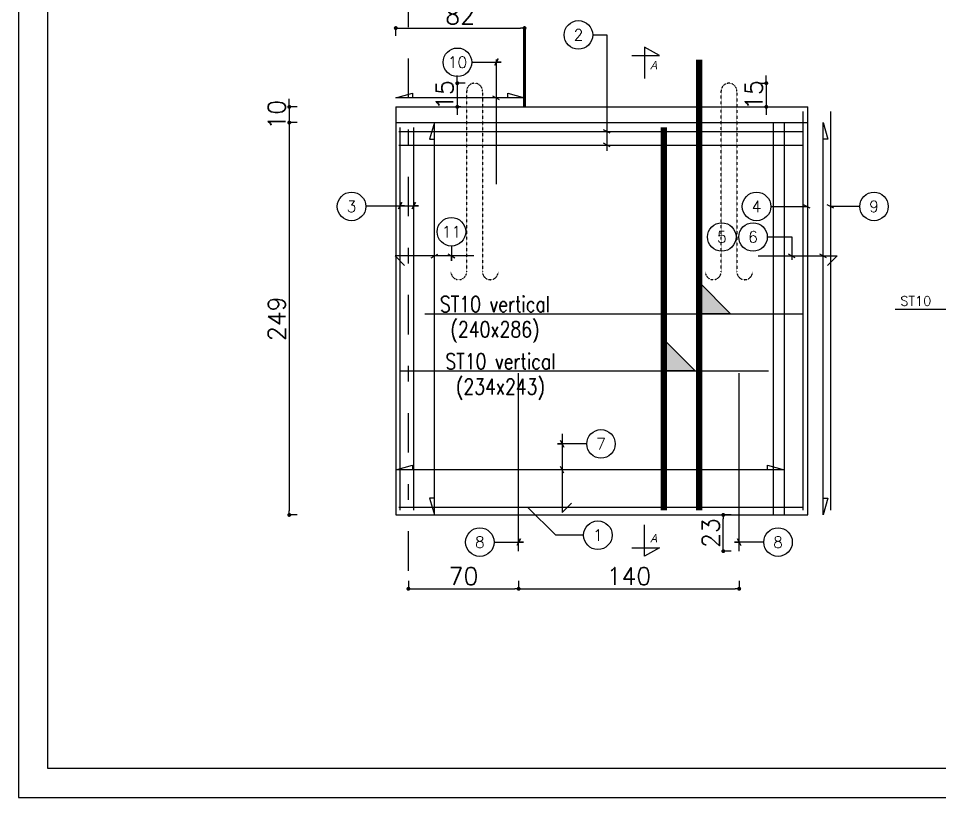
# Model space of a CAD drawing. Header units: millimetres. Extents: x -21776 to 63757, y -7870 to 8483.
# Drawn here: x -7076 to -6491, y -5309 to -4815 of the extents above; entities that cross this region are included whole.
import ezdxf
from ezdxf.enums import TextEntityAlignment as Align

# ---------------------------------------------------------------- set-up
doc = ezdxf.new("R2010")
doc.units = ezdxf.units.MM
doc.header["$PDMODE"] = 34
for name, pattern in [('CACHE', [9.525, 6.35, -3.175]), ('GrFeatureAxis', [0.85, 0.25, -0.2, 0.1, -0.2, 0.1]), ('HIDDEN2', [0.1875, 0.125, -0.0625])]:
    doc.linetypes.add(name, pattern=pattern)
for name, color, linetype in [('1', 7, 'Continuous'), ('COTATION', 1, 'Continuous'), ('GO-CARTOUCHE', 7, 'Continuous'), ('GO-COTATION', 1, 'Continuous'), ('GO-TEXTE', 9, 'Continuous'), ('GO-TEXTE-ACIER', 3, 'Continuous'), ('Grid', 7, 'Continuous'), ('K_FOT_M_Building_V.40', 7, 'Continuous'), ('préfa v', 2, 'Continuous'), ('STR_barbacan', 160, 'Continuous'), ('STR_TS', 22, 'Continuous'), ('STR_TS_TXT', 7, 'Continuous'), ('STR_TXT', 102, 'Continuous'), ('STR_VOI-POT', 6, 'Continuous')]:
    doc.layers.add(name, color=color, linetype=linetype)
doc.styles.add('FIN', font='romans.shx')
doc.styles.add('Lucida', font='')
doc.styles.get("Standard").update_dxf_attribs({"font": 'romans.shx'})
doc.styles.add('TEXTE', font='romans.shx')
doc.styles.add('TEXTE TS', font='romans.shx', dxfattribs={"width": 0.7, "oblique": 15})
doc.styles.get('Lucida').set_extended_font_data('Lucida Sans', italic=True)
doc.dimstyles.new('COUPE-20', dxfattribs={"dimscale": 0.5, "dimtxt": 22, "dimasz": 5, "dimexe": 0.05, "dimexo": 0, "dimgap": 5, "dimtad": 1, "dimdsep": 46, "dimtxsty": 'Standard', "dimblk1": 'DOT', "dimblk2": 'DOT', "dimsah": 1, "dimcen": 0, "dimdle": 150, "dimclrd": 1, "dimclre": 1, "dimclrt": 7, "dimadec": 0, "dimazin": 0, "dimtfac": 1, "dimtix": 1, "dimtmove": 2, "dimatfit": 3, "dimldrblk": 'DOT', "dimfxl": 0, "dimtvp": 1, "dimtolj": 1, "dimtzin": 0, "dimarcsym": 0})

# ---------------------------------------------------------------- blocks, each defined once
blk = doc.blocks.new('_DOT')
at = {"color": 0, "linetype": 'ByBlock'}
blk.add_line((-0.5, 0), (-1, 0), dxfattribs=at)
at = {"color": 0, "linetype": 'ByBlock', "const_width": 0.5}
blk.add_lwpolyline([(-0.25, 0, 1), (0.25, 0, 1)], format="xyb", close=True, dxfattribs=at)
blk = doc.blocks.new('*D1194')
at = {"layer": 'DEFPOINTS', "color": 0}
for p in [(-6836.23, -4870.66), (-6903.83, -4880.66), (-6836.23, -4880.66)]:
    blk.add_point(p, dxfattribs=at)
at = {"layer": 'STR_VOI-POT', "color": 1, "lineweight": -2}
for p, q in [((-6898.83, -4870.66), (-6903.85, -4870.66)), ((-6903.83, -4868.16), (-6903.83, -4865.66)), ((-6903.83, -4870.66), (-6903.83, -4880.66)), ((-6898.83, -4880.66), (-6903.85, -4880.66)), ((-6903.83, -4883.16), (-6903.83, -4885.66))]:
    blk.add_line(p, q, dxfattribs=at)
at = {"layer": 'STR_VOI-POT', "color": 1, "lineweight": -2, "xscale": 2.5, "yscale": 2.5, "zscale": 2.5}
for p, rotation in [((-6903.83, -4870.66), 270), ((-6903.83, -4880.66), 90)]:
    blk.add_blockref('_DOT', p, dxfattribs=dict(at, rotation=rotation))
at = {"layer": 'STR_VOI-POT', "color": 7, "insert": (-6911.83, -4875.66), "char_height": 11, "attachment_point": 5, "rotation": 90}
blk.add_mtext('\\A1;10', dxfattribs=at)
blk = doc.blocks.new('*D1195')
at = {"layer": 'DEFPOINTS', "color": 0}
for p in [(-6836.23, -4880.66), (-6903.83, -5129.66), (-6836.23, -5129.66)]:
    blk.add_point(p, dxfattribs=at)
at = {"layer": 'STR_VOI-POT', "color": 1, "lineweight": -2}
for p, q in [((-6898.83, -4880.66), (-6903.85, -4880.66)), ((-6903.83, -4883.16), (-6903.83, -5127.16)), ((-6898.83, -5129.66), (-6903.85, -5129.66))]:
    blk.add_line(p, q, dxfattribs=at)
at = {"layer": 'STR_VOI-POT', "color": 1, "lineweight": -2, "xscale": 2.5, "yscale": 2.5, "zscale": 2.5}
for p, rotation in [((-6903.83, -4880.66), 90), ((-6903.83, -5129.66), 270)]:
    blk.add_blockref('_DOT', p, dxfattribs=dict(at, rotation=rotation))
at = {"layer": 'STR_VOI-POT', "color": 7, "insert": (-6911.83, -5005.16), "char_height": 11, "attachment_point": 5, "rotation": 90}
blk.add_mtext('\\A1;249', dxfattribs=at)
blk = doc.blocks.new('mrega')
at = {"layer": 'STR_TS_TXT', "style": 'TEXTE TS', "width": 0.8}
for tag, p in [('ST10', (14.48, 0)), ('DIM', (14.48, -16)), ('NOTE', (14.48, -32))]:
    blk.add_attdef(tag, text='', height=10, dxfattribs=at).set_placement(p, align=Align.CENTER)
blk = doc.blocks.new('A$C6F247267')
blk.add_hatch(color=256).paths.add_polyline_path([(0, -0.2), (-0.2, 0), (0, 0)])
blk.add_lwpolyline([(-0.2, 0), (0, 0), (0, -0.2), (-0.2, 0)])
blk = doc.blocks.new('*D1197')
at = {"layer": 'DEFPOINTS', "color": 0}
for p in [(-6786.23, -4855.66), (-6797.2, -4870.66), (-6794.93, -4870.66)]:
    blk.add_point(p, dxfattribs=at)
at = {"layer": 'GO-COTATION', "color": 1, "lineweight": -2}
for p, q in [((-6797.2, -4853.16), (-6797.2, -4850.66)), ((-6792.2, -4855.66), (-6797.23, -4855.66)), ((-6797.2, -4855.66), (-6797.2, -4870.66)), ((-6794.93, -4870.66), (-6797.23, -4870.66)), ((-6797.2, -4873.16), (-6797.2, -4875.66))]:
    blk.add_line(p, q, dxfattribs=at)
at = {"layer": 'GO-COTATION', "color": 1, "lineweight": -2, "xscale": 2.5, "yscale": 2.5, "zscale": 2.5}
for p, rotation in [((-6797.2, -4855.66), 270), ((-6797.2, -4870.66), 90)]:
    blk.add_blockref('_DOT', p, dxfattribs=dict(at, rotation=rotation))
at = {"layer": 'GO-COTATION', "color": 7, "insert": (-6805.2, -4863.16), "char_height": 11, "attachment_point": 5, "rotation": 90}
blk.add_mtext('\\A1;15', dxfattribs=at)
blk = doc.blocks.new('*D1199')
at = {"layer": 'COTATION', "color": 1, "lineweight": -2}
for p, q in [((-6828.23, -5171.52), (-6828.23, -5176.55)), ((-6758.23, -5171.52), (-6758.23, -5176.55)), ((-6825.73, -5176.52), (-6760.73, -5176.52))]:
    blk.add_line(p, q, dxfattribs=at)
at = {"layer": 'DEFPOINTS', "color": 0}
for p in [(-6758.23, -5152.66), (-6828.23, -5165.05), (-6758.23, -5176.52)]:
    blk.add_point(p, dxfattribs=at)
at = {"layer": 'COTATION', "color": 1, "lineweight": -2, "xscale": 2.5, "yscale": 2.5, "zscale": 2.5, "rotation": 180}
blk.add_blockref('_DOT', (-6828.23, -5176.52), dxfattribs=at)
at = {"layer": 'COTATION', "color": 1, "lineweight": -2, "xscale": 2.5, "yscale": 2.5, "zscale": 2.5}
blk.add_blockref('_DOT', (-6758.23, -5176.52), dxfattribs=at)
at = {"layer": 'COTATION', "color": 7, "insert": (-6793.23, -5168.52), "char_height": 11, "attachment_point": 5}
blk.add_mtext('\\A1;70', dxfattribs=at)
blk = doc.blocks.new('*D1200')
at = {"layer": 'COTATION', "color": 1, "lineweight": -2}
for p, q in [((-6758.23, -5171.52), (-6758.23, -5176.55)), ((-6618.23, -5171.52), (-6618.23, -5176.55)), ((-6755.73, -5176.52), (-6620.73, -5176.52))]:
    blk.add_line(p, q, dxfattribs=at)
at = {"layer": 'DEFPOINTS', "color": 0}
for p in [(-6758.23, -5152.66), (-6618.23, -5152.66), (-6618.23, -5176.52)]:
    blk.add_point(p, dxfattribs=at)
at = {"layer": 'COTATION', "color": 1, "lineweight": -2, "xscale": 2.5, "yscale": 2.5, "zscale": 2.5, "rotation": 180}
blk.add_blockref('_DOT', (-6758.23, -5176.52), dxfattribs=at)
at = {"layer": 'COTATION', "color": 1, "lineweight": -2, "xscale": 2.5, "yscale": 2.5, "zscale": 2.5}
blk.add_blockref('_DOT', (-6618.23, -5176.52), dxfattribs=at)
at = {"layer": 'COTATION', "color": 7, "insert": (-6688.23, -5168.52), "char_height": 11, "attachment_point": 5}
blk.add_mtext('\\A1;140', dxfattribs=at)
blk = doc.blocks.new('*D1201')
at = {"layer": 'COTATION', "color": 1, "lineweight": -2}
for p, q in [((-6601.03, -4853.16), (-6601.03, -4850.66)), ((-6606.03, -4855.66), (-6601, -4855.66)), ((-6601.03, -4855.66), (-6601.03, -4870.66)), ((-6606.03, -4870.66), (-6601, -4870.66)), ((-6601.03, -4873.16), (-6601.03, -4875.66))]:
    blk.add_line(p, q, dxfattribs=at)
at = {"layer": 'DEFPOINTS', "color": 0}
for p in [(-6624.73, -4855.66), (-6612.87, -4870.66), (-6601.03, -4870.66)]:
    blk.add_point(p, dxfattribs=at)
at = {"layer": 'COTATION', "color": 1, "lineweight": -2, "xscale": 2.5, "yscale": 2.5, "zscale": 2.5}
for p, rotation in [((-6601.03, -4855.66), 270), ((-6601.03, -4870.66), 90)]:
    blk.add_blockref('_DOT', p, dxfattribs=dict(at, rotation=rotation))
at = {"layer": 'COTATION', "color": 7, "insert": (-6609.03, -4863.16), "char_height": 11, "attachment_point": 5, "rotation": 90}
blk.add_mtext('\\A1;15', dxfattribs=at)
blk = doc.blocks.new('*D1202')
at = {"layer": 'DEFPOINTS', "color": 0}
for p in [(-6754.48, -4820.66), (-6754.48, -4820.66), (-6836.23, -4870.66)]:
    blk.add_point(p, dxfattribs=at)
at = {"layer": 'STR_VOI-POT', "color": 1, "lineweight": -2}
for p, q in [((-6836.23, -4825.66), (-6836.23, -4820.64)), ((-6833.73, -4820.66), (-6756.98, -4820.66)), ((-6754.48, -4820.66), (-6754.48, -4820.64))]:
    blk.add_line(p, q, dxfattribs=at)
at = {"layer": 'STR_VOI-POT', "color": 1, "lineweight": -2, "xscale": 2.5, "yscale": 2.5, "zscale": 2.5, "rotation": 180}
blk.add_blockref('_DOT', (-6836.23, -4820.66), dxfattribs=at)
at = {"layer": 'STR_VOI-POT', "color": 1, "lineweight": -2, "xscale": 2.5, "yscale": 2.5, "zscale": 2.5}
blk.add_blockref('_DOT', (-6754.48, -4820.66), dxfattribs=at)
at = {"layer": 'STR_VOI-POT', "color": 7, "insert": (-6795.36, -4812.66), "char_height": 11, "attachment_point": 5}
blk.add_mtext('\\A1;82', dxfattribs=at)
blk = doc.blocks.new('*D2272')
at = {"layer": 'DEFPOINTS', "color": 0}
for p in [(-6628.33, -5129.66), (-6574.73, -5129.66), (-6618.23, -5152.66)]:
    blk.add_point(p, dxfattribs=at)
at = {"layer": 'STR_barbacan', "color": 1, "lineweight": -2}
for p, q in [((-6623.33, -5129.66), (-6628.36, -5129.66)), ((-6628.33, -5150.16), (-6628.33, -5132.16)), ((-6623.33, -5152.66), (-6628.36, -5152.66))]:
    blk.add_line(p, q, dxfattribs=at)
at = {"layer": 'STR_barbacan', "color": 1, "lineweight": -2, "xscale": 2.5, "yscale": 2.5, "zscale": 2.5}
for p, rotation in [((-6628.33, -5129.66), 90), ((-6628.33, -5152.66), 270)]:
    blk.add_blockref('_DOT', p, dxfattribs=dict(at, rotation=rotation))
at = {"layer": 'STR_barbacan', "color": 7, "insert": (-6636.33, -5141.16), "char_height": 11, "attachment_point": 5, "rotation": 90}
blk.add_mtext('\\A1;23', dxfattribs=at)

msp = doc.modelspace()

# ---------------------------------------------------------------- linework, layer by layer
at = {"layer": '1', "color": 252, "linetype": 'HIDDEN2', "ltscale": 0.05}
for points in [[(-6801.22257, -4975.35045, 1), (-6791.22657, -4975.35045), (-6791.22657, -4870.66119), (-6791.22657, -4860.65919, -1), (-6781.23057, -4860.65919), (-6781.23057, -4870.66119), (-6781.23057, -4975.35045, 1), (-6771.23457, -4975.35045)], [(-6639.72257, -4975.35045, 1), (-6629.72657, -4975.35045), (-6629.72657, -4870.66119), (-6629.72657, -4860.65919, -1), (-6619.73057, -4860.65919), (-6619.73057, -4870.66119), (-6619.73057, -4975.35045, 1), (-6609.73457, -4975.35045)]]:
    msp.add_lwpolyline(points, format="xyb", dxfattribs=at)
at = {"layer": 'COTATION'}
for points in [[(-6788.01351, -4842.37667), (-6769.4245, -4842.37667), (-6772.4245, -4842.37667), (-6771.30318, -4840.25535), (-6773.54582, -4844.49799)], [(-6765.04171, -4865.03903), (-6765.04171, -4862.03904), (-6754.48406, -4865.03903), (-6836.22857, -4865.03903), (-6825.67093, -4862.03904), (-6825.67093, -4865.03903)], [(-6770.30318, -4866.16035), (-6774.54582, -4863.91771)], [(-6811.74566, -5119.10455), (-6814.74565, -5119.10455), (-6811.74566, -5129.66219), (-6811.74566, -4880.66119), (-6814.74565, -4891.21884), (-6811.74566, -4891.21884)], [(-6565.00081, -5119.10455), (-6562.00082, -5119.10455), (-6565.00081, -5129.66219), (-6565.00081, -4880.66119), (-6562.00082, -4891.21884), (-6565.00081, -4891.21884)], [(-6700.10398, -4887.45459), (-6704.34662, -4885.21194)], [(-6700.10398, -4896.02074), (-6704.34662, -4893.7781)], [(-6855.26405, -4933.42644), (-6830.59751, -4933.42644), (-6833.59751, -4933.42644), (-6832.47619, -4931.30512), (-6834.71883, -4935.54776)], [(-6840.48463, -4933.42644), (-6821.89562, -4933.42644), (-6824.89562, -4933.42644), (-6823.7743, -4931.30512), (-6826.01694, -4935.54776)], [(-6598.17595, -4933.87731), (-6575.31006, -4933.87731)], [(-6573.18874, -4934.99863), (-6577.43138, -4932.75599)], [(-6558.12324, -4934.99863), (-6562.36588, -4932.75599)], [(-6541.71939, -4933.87731), (-6560.24456, -4933.87731)], [(-6600.38563, -4953.2518), (-6584.89156, -4953.2518), (-6584.89156, -4967.73896)], [(-6813.86698, -4966.41046), (-6809.62434, -4964.16782)], [(-6800.90588, -4959.00175), (-6800.90588, -4968.28914), (-6800.90588, -4965.28914), (-6798.78456, -4966.41046), (-6803.0272, -4964.16782)], [(-6582.77024, -4966.41046), (-6587.01288, -4964.16782)], [(-6562.87949, -4966.41046), (-6567.12213, -4964.16782)], [(-6519.23573, -4999.1197), (-6479.80615, -4999.1197), (-6482.80615, -4999.1197), (-6481.68483, -4996.99838), (-6483.92747, -5001.24102)], [(-6715.02442, -5084.57246), (-6733.61343, -5084.57246), (-6730.61343, -5084.57246), (-6731.73475, -5082.45114), (-6729.49211, -5086.69378)], [(-6600.28622, -5101.10225), (-6600.28622, -5098.10226), (-6589.72857, -5101.10225), (-6836.22857, -5101.10225), (-6825.67093, -5098.10226), (-6825.67093, -5101.10225)], [(-6729.49211, -5103.22357), (-6731.73475, -5098.98093)], [(-6717.00938, -5142.52462), (-6734.72009, -5142.52462), (-6752.58251, -5124.66219)], [(-6773.81759, -5146.92839), (-6755.22857, -5146.92839), (-6758.22857, -5146.92839), (-6757.10725, -5144.80707), (-6759.34989, -5149.04971)], [(-6602.63956, -5146.92839), (-6621.22857, -5146.92839), (-6618.22857, -5146.92839), (-6619.34989, -5144.80707), (-6617.10725, -5149.04971)]]:
    msp.add_lwpolyline(points, dxfattribs=at)
at = {"layer": 'GO-CARTOUCHE', "linetype": 'Continuous'}
for points in [[(-5962.12923, -5309.04286), (-5962.12923, -4521.54286), (-7075.76558, -4521.54286), (-7075.76558, -5309.04286)], [(-5980.68798, -5290.48411), (-5980.68798, -4540.10161), (-7057.20683, -4540.10161), (-7057.20683, -5290.48411)]]:
    msp.add_lwpolyline(points, close=True, dxfattribs=at)
at = {"layer": 'GO-COTATION'}
msp.add_lwpolyline([(-6711.22356, -4825.01186), (-6702.2253, -4825.01186), (-6702.2253, -4898.46892)], dxfattribs=at)
at = {"layer": 'GO-TEXTE', "flags": 128}
for points in [[(-6686.40388, -4838.08142), (-6668.75614, -4838.08142), (-6678.43419, -4832.80136), (-6678.43419, -4852.72284)], [(-6686.40388, -5150.61239), (-6668.75614, -5150.61239), (-6678.43419, -5155.89245), (-6678.43419, -5135.97097)]]:
    msp.add_lwpolyline(points, dxfattribs=at)
at = {"layer": 'GO-TEXTE-ACIER'}
for centre in [(-6720.28032, -4825.01186), (-6797.07028, -4842.37667), (-6864.30959, -4933.87731), (-6607.24344, -4933.87731), (-6532.66263, -4933.87731), (-6800.90588, -4949.94499), (-6629.29308, -4953.2518), (-6609.45312, -4953.2518), (-6705.96765, -5084.57246), (-6707.95261, -5142.52462), (-6782.87435, -5146.92839), (-6593.58279, -5146.92839)]:
    msp.add_circle(centre, 9.05676, dxfattribs=at)
at = {"layer": 'Grid', "color": 4, "linetype": 'GrFeatureAxis', "lineweight": 25, "ltscale": 100}
msp.add_line((-6828.22857, -5165.04629), (-6828.22857, -4676.89951), dxfattribs=at)
at = {"layer": 'K_FOT_M_Building_V.40', "color": 4, "linetype": 'Continuous', "lineweight": 60}
msp.add_line((-6754.48406, -4870.66119), (-6754.48406, -4820.66119), dxfattribs=at)
at = {"layer": 'préfa v'}
for points in [[(-6836.22857, -4870.66119), (-6836.22857, -5129.66219), (-6574.72857, -5129.66219), (-6574.72857, -4870.66119)], [(-6836.22857, -4870.66119), (-6574.72857, -4870.66119)], [(-6836.22857, -4880.66119), (-6574.72857, -4880.66119)], [(-6596.72857, -4880.66119), (-6596.72857, -5129.66219)], [(-6589.72857, -4880.66119), (-6589.72857, -5129.66219)]]:
    msp.add_lwpolyline(points, dxfattribs=at)
at = {"layer": 'STR_TS', "linetype": 'CACHE', "ltscale": 2, "const_width": 4}
msp.add_lwpolyline([(-6643.72728, -5126.66219), (-6643.72728, -4840.66119)], dxfattribs=at)
at = {"layer": 'STR_TS', "const_width": 4}
msp.add_lwpolyline([(-6666.11858, -5126.66219), (-6666.11858, -4883.66119)], dxfattribs=at)
at = {"layer": 'STR_TS', "color": 3}
for points in [[(-6817.72857, -5001.92727), (-6577.72857, -5001.92727)], [(-6833.22857, -5038.23496), (-6599.72857, -5038.23496)]]:
    msp.add_lwpolyline(points, dxfattribs=at)
at = {"layer": 'STR_VOI-POT'}
for points in [[(-6772.4245, -4840.66119), (-6772.4245, -4919.66119)], [(-6577.74456, -4873.66119), (-6577.74456, -5126.66219)], [(-6560.24456, -4873.66119), (-6560.24456, -5126.66219)], [(-6834.22857, -4886.33327), (-6577.72857, -4886.33327)], [(-6833.59751, -4883.66119), (-6833.59751, -5126.66219)], [(-6824.89562, -4883.66119), (-6824.89562, -5126.66219)], [(-6834.3696, -4894.89942), (-6577.8696, -4894.89942)], [(-6786.69077, -4965.28914), (-6836.69077, -4965.28914), (-6830.70888, -4971.27103)], [(-6606.14823, -4965.28914), (-6556.14823, -4965.28914), (-6562.13012, -4971.27103)], [(-6758.22857, -5152.66219), (-6758.22857, -5039.66219)], [(-6618.22857, -5152.66219), (-6618.22857, -5039.66219)], [(-6730.61343, -5078.18192), (-6730.61343, -5128.18192), (-6724.63154, -5122.20003)], [(-6834.22857, -5124.66219), (-6577.72857, -5124.66219)]]:
    msp.add_lwpolyline(points, dxfattribs=at)

# ---------------------------------------------------------------- block references
at = {"layer": 'STR_TS', "xscale": 100, "yscale": 100, "zscale": 100, "rotation": 180}
for p in [(-6643.72728, -5001.92727), (-6666.11858, -5038.23496)]:
    msp.add_blockref('A$C6F247267', p, dxfattribs=at)
at = {"layer": 'STR_TS_TXT'}
for p, values in [((-6787.72231, -5000.9009), {'ST10': 'ST10 vertical', 'DIM': '(240x286)'}), ((-6784.25379, -5037.20859), {'ST10': 'ST10 vertical', 'DIM': '(234x243)'})]:
    msp.add_blockref('mrega', p, dxfattribs=at).add_auto_attribs(values)

# ---------------------------------------------------------------- texts
at = {"layer": 'GO-TEXTE', "linetype": 'Continuous', "style": 'Lucida'}
for rotation, p in [(0.00179755, (-6674.81904, -4846.87418)), (359.99820245, (-6674.81921, -5147.13963))]:
    msp.add_text('A', height=5.32, rotation=rotation, dxfattribs=at).set_placement(p)
at = {"layer": 'GO-TEXTE-ACIER', "style": 'TEXTE'}
for s, p in [('2', (-6720.28032, -4825.01186)), ('10', (-6797.07028, -4842.37667)), ('3', (-6864.30959, -4933.87731)), ('4', (-6607.24344, -4933.87731)), ('9', (-6532.66263, -4933.87731)), ('11', (-6800.90588, -4949.94499)), ('5', (-6629.29308, -4953.2518)), ('6', (-6609.45312, -4953.2518)), ('7', (-6705.96765, -5084.57246)), ('1', (-6707.95261, -5142.52462)), ('8', (-6782.87435, -5146.92839)), ('8', (-6593.58279, -5146.92839))]:
    msp.add_text(s, height=7.2, dxfattribs=at).set_placement(p, align=Align.MIDDLE_CENTER)
at = {"layer": 'STR_TXT', "style": 'FIN'}
msp.add_text('ST10', height=6, dxfattribs=at).set_placement((-6506.11623, -4996.84684), align=Align.CENTER)

# ---------------------------------------------------------------- dimensions: what is measured, and where the dimension line sits
at = {"layer": 'COTATION'}
dim = msp.add_linear_dim(base=(-6601.02841, -4870.66119), p1=(-6624.72857, -4855.66119), p2=(-6612.87308, -4870.66119), angle=90, dimstyle='COUPE-20', dxfattribs=at)
dim.commit()
dim.dimension.update_dxf_attribs({"geometry": '*D1201', "text_midpoint": (-6609.02841, -4863.16119)})
for base, p1, p2, picture, middle in [((-6758.22857, -5176.52424), (-6828.22857, -5165.04629), (-6758.22857, -5152.66219), '*D1199', (-6793.22857, -5168.52424)), ((-6618.22857, -5176.52424), (-6758.22857, -5152.66219), (-6618.22857, -5152.66219), '*D1200', (-6688.22857, -5168.52424))]:
    dim = msp.add_linear_dim(base=base, p1=p1, p2=p2, dimstyle='COUPE-20', dxfattribs=at)
    dim.commit()
    dim.dimension.update_dxf_attribs({"geometry": picture, "text_midpoint": middle})
at = {"layer": 'GO-COTATION'}
dim = msp.add_linear_dim(base=(-6797.20071, -4870.66119), p1=(-6786.22857, -4855.66119), p2=(-6794.93368, -4870.66119), angle=90, dimstyle='COUPE-20', dxfattribs=at)
dim.commit()
dim.dimension.update_dxf_attribs({"geometry": '*D1197', "text_midpoint": (-6805.20071, -4863.16119)})
at = {"layer": 'STR_barbacan'}
dim = msp.add_linear_dim(base=(-6628.33327, -5129.66219), p1=(-6618.22857, -5152.66219), p2=(-6574.72857, -5129.66219), angle=90, dimstyle='COUPE-20', dxfattribs=at)
dim.commit()
dim.dimension.update_dxf_attribs({"geometry": '*D2272', "text_midpoint": (-6636.33327, -5141.16219)})
at = {"layer": 'STR_VOI-POT'}
dim = msp.add_linear_dim(base=(-6754.48406, -4820.66119), p1=(-6836.22857, -4870.66119), p2=(-6754.48406, -4820.66119), dimstyle='COUPE-20', override={"dimdec": 0}, dxfattribs=at)
dim.commit()
dim.dimension.update_dxf_attribs({"geometry": '*D1202', "text_midpoint": (-6795.35632, -4812.66119)})
for base, p1, p2, picture, middle in [((-6903.8277, -4880.66119), (-6836.22857, -4870.66119), (-6836.22857, -4880.66119), '*D1194', (-6911.8277, -4875.66119)), ((-6903.8277, -5129.66219), (-6836.22857, -4880.66119), (-6836.22857, -5129.66219), '*D1195', (-6911.8277, -5005.16169))]:
    dim = msp.add_linear_dim(base=base, p1=p1, p2=p2, angle=90, dimstyle='COUPE-20', dxfattribs=at)
    dim.commit()
    dim.dimension.update_dxf_attribs({"geometry": picture, "text_midpoint": middle})

doc.saveas('drawing.dxf')
